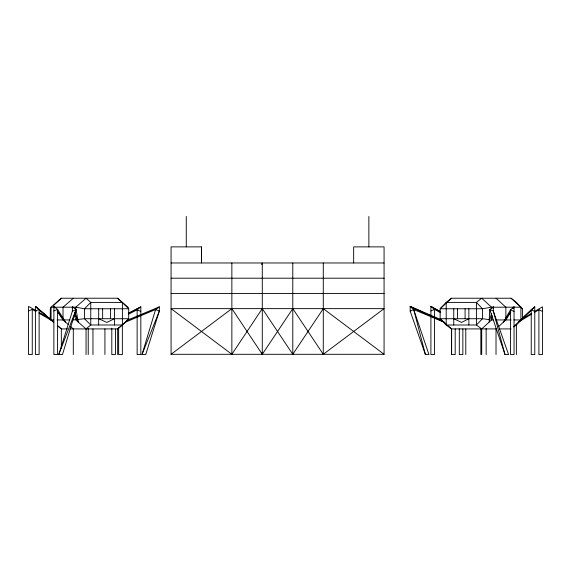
<?xml version="1.0" encoding="UTF-8"?>
<svg xmlns="http://www.w3.org/2000/svg" width="571" height="571" viewBox="0 0 571 571"><rect width="100%" height="100%" fill="white"/><g stroke="black" fill="none" stroke-linecap="round" stroke-linejoin="round"><path stroke-width="0.86" d="M201.47 246.879L201.456 262.974L201.456 246.879L171.072 246.879L171.072 354.298L384.069 354.298L384.069 246.879L353.663 246.879L353.663 262.974M492.138 315.577L491.545 319.946L481.717 328.917L481.717 354.548M493.087 308.597L493.323 306.855L489.768 309.539L489.14 322.137L491.467 313.65M72.36 306.627L76.057 309.568L62.475 354.548L58.784 354.548L72.36 311.188L72.36 306.399L72.788 308.09M142.015 354.548L155.597 309.539L159.316 306.855L159.316 311.095L145.733 354.548L142.015 354.548L159.316 311.095L155.597 309.539L125.434 322.137L159.316 306.855L127.947 319.946L117.669 328.917L69.883 328.917M261.725 264.666L262.282 262.974L262.282 354.298L292.787 308.64L323.286 354.298L384.069 308.64L171.072 308.64L231.862 354.298L262.282 308.64L292.787 354.298L323.286 308.64L384.069 354.298M58.784 354.548L76.057 309.568L72.36 311.188M498.497 326.655L505.849 319.946L510.859 311.944M513.136 308.304L514.05 306.855L514.05 354.548L510.51 354.548L510.51 309.81L514.05 306.855L513.036 308.311M127.947 319.946L128.718 318.725L128.718 308.761L127.947 307.198L117.669 298.226L61.333 298.226L51.062 307.198L50.291 308.761L50.291 318.725L53.574 322.137L35.395 306.399L35.395 354.548L39.121 354.548L39.121 309.432L35.395 306.399L51.062 319.946L53.624 319.946M510.51 311.952L503.444 322.137L510.51 309.81L514.05 311.416M513.729 326.955L516.377 324.992L522.422 318.725L531.323 313.45M53.738 305.292L61.333 298.226M513.55 326.655L534.777 306.855L534.777 354.548L531.237 354.548L531.237 309.746L534.777 306.855L518.497 322.137L531.237 309.746L534.777 311.416M513.814 319.946L520.902 319.946L522.422 318.725L522.422 308.761L516.377 302.409L511.081 298.226L451.49 298.226L440.141 308.761L440.141 318.725L446.194 324.992L451.49 328.917L496.849 328.917M73.302 298.226L63.024 307.198L63.024 319.946L68.127 324.399M86.05 354.548L86.05 328.917L90.775 324.992L122.394 324.992L128.718 318.725L84.451 318.725L73.224 319.946M451.49 298.226L446.194 302.409L440.141 308.761L482.474 308.761L491.545 307.198L520.902 307.198L522.422 308.761M171.072 354.298L231.862 308.64L262.282 354.298L261.725 352.607M520.195 321.03L531.43 314.25M534.42 312.444L538.91 309.732L542.45 311.416M535.034 311.252L542.45 306.855L542.45 354.548L538.91 354.548L538.91 309.732M128.318 313.65L140.83 306.855L140.83 354.548L137.133 354.548L137.133 309.81L140.83 306.855L128.404 313.201M468.862 318.725L461.582 322.437L453.752 318.725M128.454 314.186L137.133 309.81L140.83 311.416M114.493 318.725L106.877 322.437L98.683 318.725M410.185 311.188L413.711 309.568L444.067 322.137L410.185 306.399L410.185 311.188L425.409 354.548L428.942 354.548L413.711 309.568L410.185 306.627L444.067 322.137M430.905 310.959L434.452 309.375L440.619 312.665M53.881 310.959L57.585 309.375L65.537 322.137L57.592 311.402M28.55 310.959L32.262 309.396L36.03 311.552M35.395 310.959L39.121 309.432L53.574 322.137M171.072 262.974L384.069 262.974M171.072 278.198L384.069 278.198M171.072 293.423L384.069 293.423M57.043 319.946L69.826 319.946M493.23 319.946L491.545 319.946L491.545 317.397M495.749 319.946L511.159 319.946M67.485 328.917L61.333 328.917L57.286 325.556M499.518 328.917L511.081 328.917M505 354.548L493.323 311.095L489.768 309.539L505 354.548L508.554 354.548L493.323 311.095L493.323 306.855M489.897 319.724L482.474 318.725L440.141 318.725L446.543 324.399M410.185 306.399L441.661 319.946M440.305 311.473L430.905 306.399L430.905 354.548L434.452 354.548L434.452 309.375L430.905 306.399L440.826 312.08M36.044 310.645L28.55 306.399L28.55 354.548L32.262 354.548L32.262 309.396M39.042 312.351L50.291 318.725M39.049 313.272L52.611 321.03M481.717 328.917L476.421 324.992L446.194 324.992L446.194 302.409L476.421 302.409L481.717 298.226L491.545 307.198L491.545 308.897M86.05 328.917L75.779 319.946L74.28 314.014M70.711 326.655L73.302 328.917L73.302 354.548M57.457 325.527L61.333 328.917L61.333 348.36M117.669 298.226L128.718 308.761L84.451 308.761L75.779 307.198L51.062 307.198L51.062 319.946M511.081 298.226L520.902 307.198L520.902 319.946M496.021 298.226L505.849 307.198L505.849 319.946M447.778 325.527L451.49 328.917L451.49 354.548M50.869 319.303L53.753 322.165M54.937 307.826L53.881 306.399L53.881 354.548L57.585 354.548L57.585 309.375L53.881 306.399L54.845 307.819M57.25 311.388L63.024 319.946M74.551 312.344L78.291 322.137L76.057 309.568M74.858 313.022L78.291 322.137M413.711 309.568L425.409 354.548M516.377 324.992L516.377 354.548M496.021 328.917L496.021 354.548M486.142 328.468L486.142 354.548M480.846 328.917L480.846 354.548M468.862 308.761L468.862 324.992M465.786 328.917L465.786 354.548M465.087 308.761L465.087 318.725M462.86 328.875L462.86 354.548L459.305 354.548L459.305 328.753M457.528 308.761L457.528 318.725M455.194 328.889L455.194 354.548L451.632 354.548L451.632 328.753M453.752 308.761L453.752 324.992M368.866 216.452L368.88 246.879M323.286 262.974L323.286 354.298M292.787 262.974L292.787 354.298M231.862 262.974L231.862 354.298M186.274 216.452L186.267 246.879M122.351 324.621L122.351 354.548L118.647 354.548L118.647 327.311M117.669 354.548L117.669 328.917L122.394 324.992L122.394 302.409L90.775 302.409L86.05 298.226L75.779 307.198L75.779 310.595M115.506 329.017L115.506 354.548L111.802 354.548L111.802 328.182M114.493 308.761L114.493 324.992M110.538 308.761L110.538 318.725M104.921 328.917L104.921 354.548M102.637 308.761L102.637 318.725M98.683 308.761L98.683 324.992M92.959 328.917L92.959 354.548M88.234 328.468L88.234 354.548M482.474 318.725L476.421 324.992L476.421 302.409L482.474 308.761L482.474 318.725M90.775 302.409L84.451 308.761L84.451 318.725L90.775 324.992L90.775 302.409"/></g></svg>
